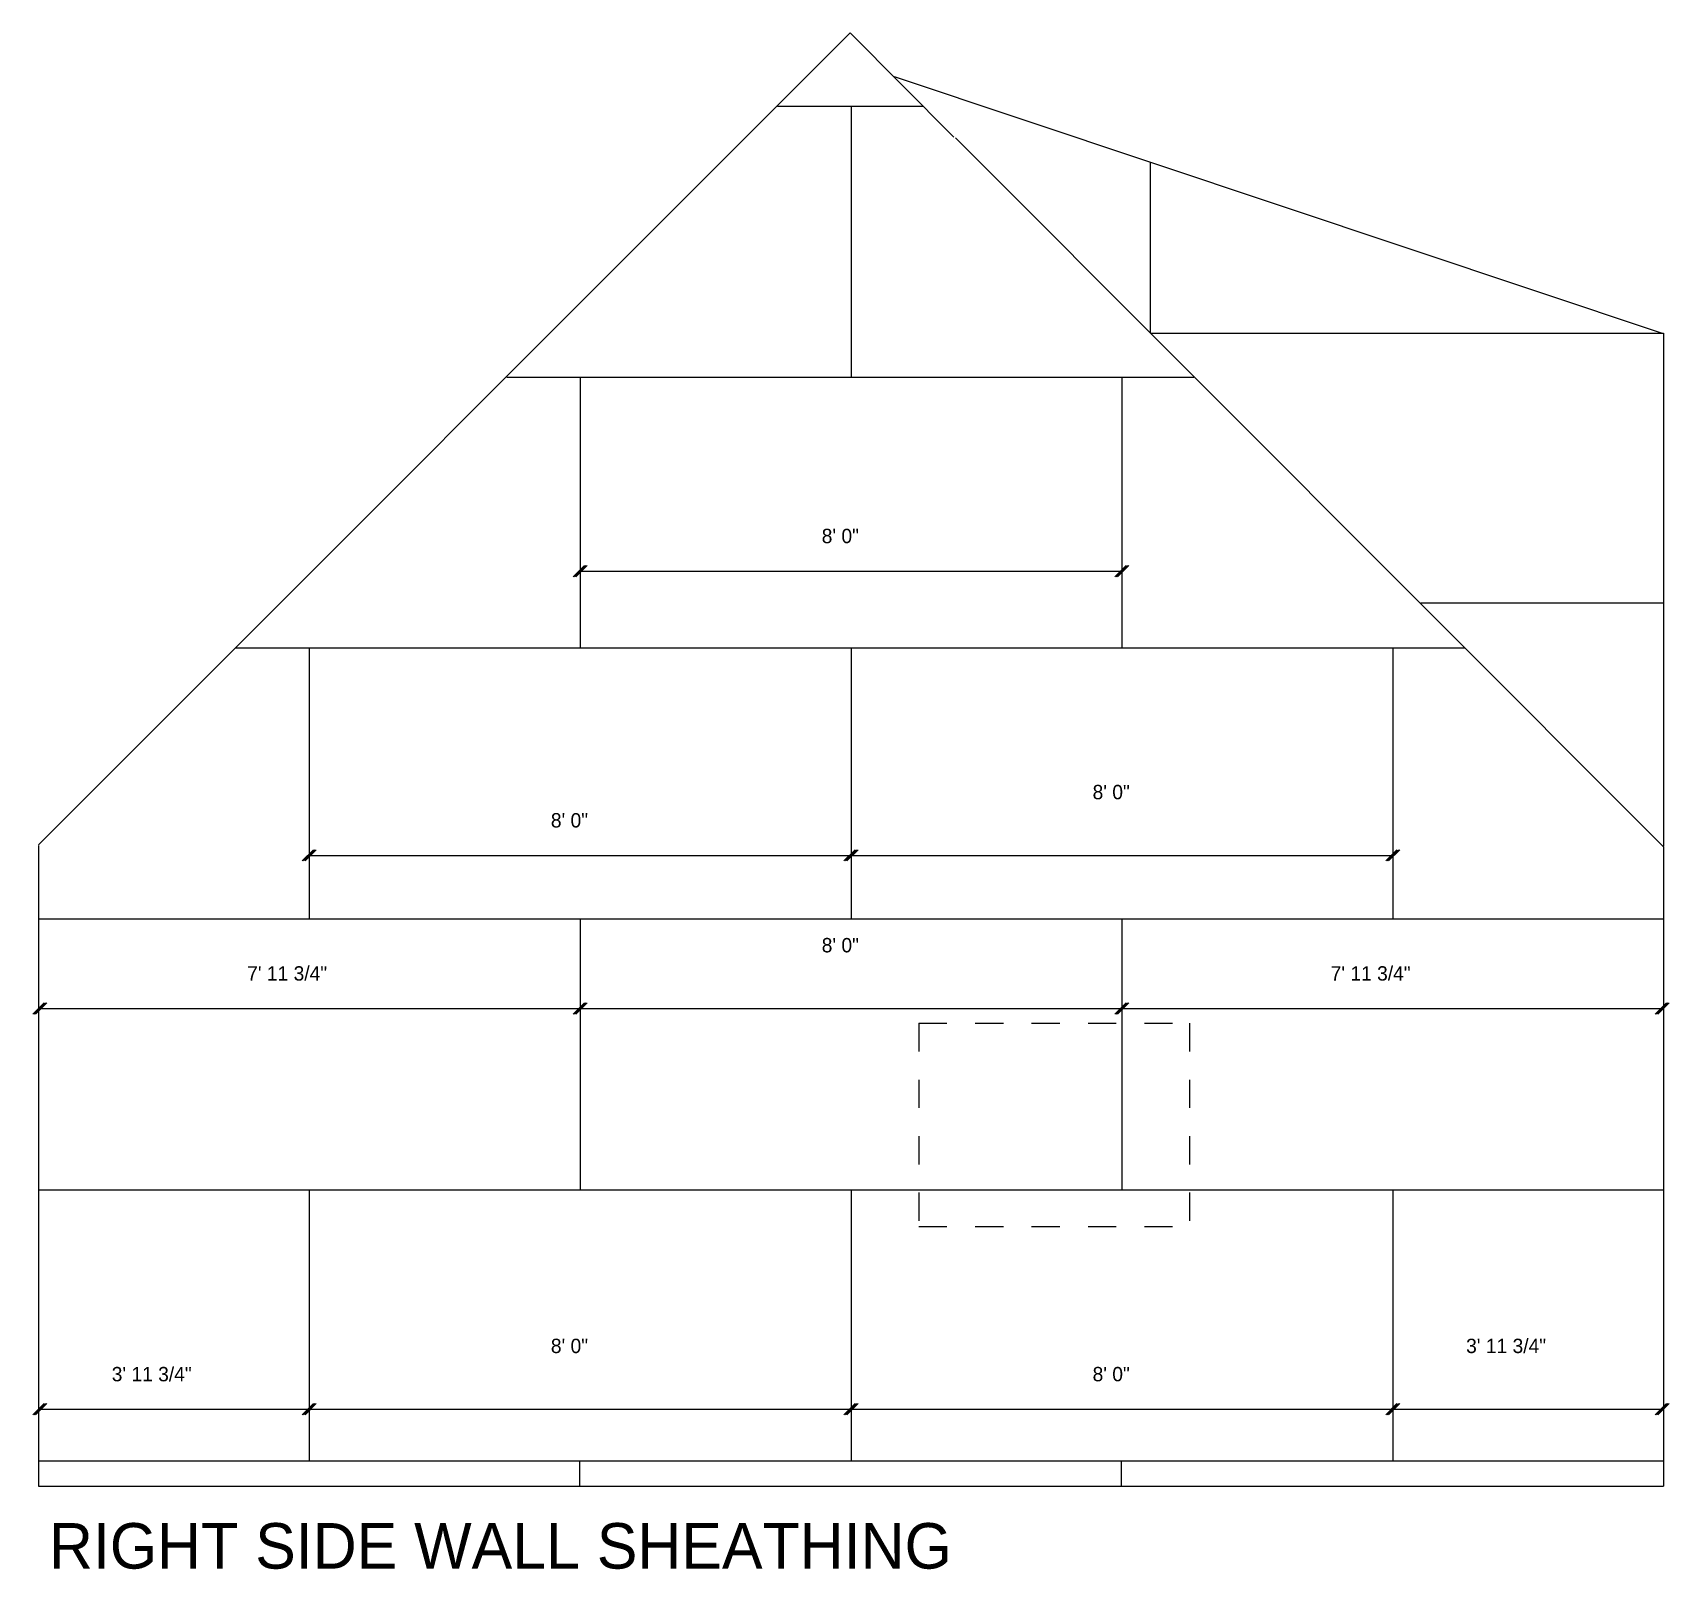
# Model space of a CAD drawing. Extents: x 996 to 1286, y -97 to 176.
import ezdxf

# ---------------------------------------------------------------- set-up
doc = ezdxf.new("R2010")
doc.units = 0
doc.linetypes.add('MEDIUM', pattern=[10, 5, -5])
for name, color, linetype in [('LAYER_11', 11, 'CONTINUOUS'), ('LAYER_12', 12, 'CONTINUOUS'), ('LAYER_2', 2, 'CONTINUOUS')]:
    doc.layers.add(name, color=color, linetype=linetype)

msp = doc.modelspace()

# ---------------------------------------------------------------- linework, layer by layer
at = {"layer": 'LAYER_11'}
for p, q in [((1093.25, 81.125), (1091.25, 79.125)), ((1093.5, 81.125), (1091.5, 79.125)), ((1093.75, 81.125), (1091.75, 79.125)), ((1092.5, 80.125), (1188.5, 80.125)), ((1187.25, 79.125), (1189.25, 81.125)), ((1187.5, 79.125), (1189.5, 81.125)), ((1187.75, 79.125), (1189.75, 81.125)), ((1045.25, 30.75), (1043.25, 28.75)), ((1045.5, 30.75), (1043.5, 28.75)), ((1045.75, 30.75), (1043.75, 28.75)), ((1044.5, 29.75), (1140.5, 29.75)), ((1139.25, 28.75), (1141.25, 30.75)), ((1141.25, 30.75), (1139.25, 28.75)), ((1139.5, 28.75), (1141.5, 30.75)), ((1141.5, 30.75), (1139.5, 28.75)), ((1139.75, 28.75), (1141.75, 30.75)), ((1141.75, 30.75), (1139.75, 28.75)), ((1140.5, 29.75), (1236.5, 29.75)), ((1235.25, 28.75), (1237.25, 30.75)), ((1235.5, 28.75), (1237.5, 30.75)), ((1235.75, 28.75), (1237.75, 30.75)), ((997.5, 3.625), (995.5, 1.625)), ((997.75, 3.625), (995.75, 1.625)), ((998, 3.625), (996, 1.625)), ((1091.25, 1.625), (1093.25, 3.625)), ((1093.25, 3.625), (1091.25, 1.625)), ((1091.5, 1.625), (1093.5, 3.625)), ((1093.5, 3.625), (1091.5, 1.625)), ((1091.75, 1.625), (1093.75, 3.625)), ((1093.75, 3.625), (1091.75, 1.625)), ((1187.25, 1.625), (1189.25, 3.625)), ((1189.25, 3.625), (1187.25, 1.625)), ((1187.5, 1.625), (1189.5, 3.625)), ((1189.5, 3.625), (1187.5, 1.625)), ((1187.75, 1.625), (1189.75, 3.625)), ((1189.75, 3.625), (1187.75, 1.625)), ((1283, 1.625), (1285, 3.625)), ((1283.25, 1.625), (1285.25, 3.625)), ((1283.5, 1.625), (1285.5, 3.625)), ((996.75, 2.625), (1092.5, 2.625)), ((1092.5, 2.625), (1188.5, 2.625)), ((1188.5, 2.625), (1284.25, 2.625)), ((997.5, -67.375), (995.5, -69.375)), ((997.75, -67.375), (995.75, -69.375)), ((998, -67.375), (996, -69.375)), ((996.75, -68.375), (1044.5, -68.375)), ((1043.25, -69.375), (1045.25, -67.375)), ((1045.25, -67.375), (1043.25, -69.375)), ((1043.5, -69.375), (1045.5, -67.375)), ((1045.5, -67.375), (1043.5, -69.375)), ((1043.75, -69.375), (1045.75, -67.375)), ((1045.75, -67.375), (1043.75, -69.375)), ((1044.5, -68.375), (1140.5, -68.375)), ((1139.25, -69.375), (1141.25, -67.375)), ((1141.25, -67.375), (1139.25, -69.375)), ((1139.5, -69.375), (1141.5, -67.375)), ((1141.5, -67.375), (1139.5, -69.375)), ((1139.75, -69.375), (1141.75, -67.375)), ((1141.75, -67.375), (1139.75, -69.375)), ((1140.5, -68.375), (1236.5, -68.375)), ((1235.25, -69.375), (1237.25, -67.375)), ((1237.25, -67.375), (1235.25, -69.375)), ((1235.5, -69.375), (1237.5, -67.375)), ((1237.5, -67.375), (1235.5, -69.375)), ((1235.75, -69.375), (1237.75, -67.375)), ((1237.75, -67.375), (1235.75, -69.375)), ((1236.5, -68.375), (1284.25, -68.375)), ((1283, -69.375), (1285, -67.375)), ((1283.25, -69.375), (1285.25, -67.375)), ((1283.5, -69.375), (1285.5, -67.375))]:
    msp.add_line(p, q, dxfattribs=at)
at = {"layer": 'LAYER_2'}
for p, q in [((996.5, 31.625), (1140.375, 175.5)), ((1140.375, 175.5), (1158.75, 157)), ((1148.125, 167.75), (1284.25, 122.25)), ((1127.5, 162.5), (1153.25, 162.5)), ((1140.5, 162.5), (1140.5, 114.5)), ((1159, 156.875), (1284.5, 31.25)), ((1193.5, 152.5), (1193.5, 122.25)), ((1193.625, 122.25), (1284.5, 122.25)), ((1284.5, 122.25), (1284.5, 31.375)), ((1079.5, 114.5), (1201.25, 114.5)), ((1092.5, 114.5), (1092.5, 66.5)), ((1188.5, 114.5), (1188.5, 66.5)), ((1241.5, 74.5), (1284.5, 74.5)), ((1031.5, 66.5), (1249.25, 66.5)), ((1044.5, 66.5), (1044.5, 18.5)), ((1140.5, 66.5), (1140.5, 18.5)), ((1236.5, 66.5), (1236.5, 18.5)), ((996.5, 31.5), (996.5, 18.5)), ((1284.5, 31.25), (1284.5, -82)), ((996.5, 18.5), (996.5, 12)), ((996.5, 18.5), (1284.5, 18.5)), ((1092.5, 18.5), (1092.5, -29.5)), ((1188.5, 18.5), (1188.5, -29.5)), ((1284.5, 18.5), (1284.5, -29.5)), ((996.5, 12), (996.5, -80.5)), ((996.5, -29.5), (1284.5, -29.5)), ((1044.5, -29.5), (1044.5, -77.5)), ((1140.5, -29.5), (1140.5, -77.5)), ((1236.5, -29.5), (1236.5, -77.5)), ((996.5, -77.5), (1284.5, -77.5)), ((1092.375, -77.5), (1092.375, -82)), ((1188.375, -77.5), (1188.375, -82)), ((996.5, -80.5), (996.5, -82)), ((996.5, -82), (1284.5, -82))]:
    msp.add_line(p, q, dxfattribs=at)
at = {"layer": 'LAYER_2', "linetype": 'MEDIUM'}
for p, q in [((1152.5, 0), (1152.5, -36)), ((1152.5, 0), (1200.5, 0)), ((1200.5, 0), (1200.5, -36)), ((1152.5, -36), (1200.5, -36))]:
    msp.add_line(p, q, dxfattribs=at)

# ---------------------------------------------------------------- texts
at = {"layer": 'LAYER_11'}
for s, p in [('8\' 0"', (1135.3125, 85.0625)), ('8\' 0"', (1183.3125, 39.6875)), ('8\' 0"', (1087.3125, 34.6875)), ('8\' 0"', (1135.3125, 12.5625)), ('7\' 11 3/4"', (1033.5, 7.5625)), ('7\' 11 3/4"', (1225.5, 7.5625)), ('8\' 0"', (1087.3125, -58.4375)), ('3\' 11 3/4"', (1249.5, -58.4375)), ('3\' 11 3/4"', (1009.5, -63.4375)), ('8\' 0"', (1183.3125, -63.4375))]:
    msp.add_text(s, height=2.54689, dxfattribs=at).set_placement(p)
at = {"layer": 'LAYER_12'}
msp.add_text('RIGHT SIDE WALL SHEATHING', height=8.065492, dxfattribs=at).set_placement((998.375, -96.625))

doc.saveas('drawing.dxf')
